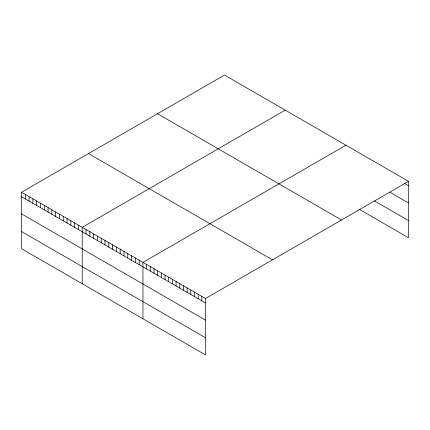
<?xml version="1.0" encoding="UTF-8"?>
<svg xmlns="http://www.w3.org/2000/svg" width="430" height="430" viewBox="0 0 430 430"><rect width="100%" height="100%" fill="white"/><g stroke="black" fill="none" stroke-linecap="round" stroke-linejoin="round"><path stroke-width="0.64" d="M205.524 320.113L205.524 298.506L21.5 192.264L21.5 248.68L205.524 354.927L205.524 320.113L21.5 213.866M21.5 192.264L224.476 75.073L408.5 181.32L408.5 237.736L359.077 209.206M285.203 110.134L82.227 227.325L82.227 283.741M345.93 145.195L142.953 262.386L142.953 318.802M205.524 298.506L408.5 181.32M404.818 183.653L408.5 185.776M390.096 192.301L408.5 202.922M374.326 200.858L408.5 220.59M157.493 113.746L341.517 219.993M88.483 153.591L272.507 259.838M21.5 196.72L205.524 302.967M21.5 231.533L205.524 337.776M201.842 296.383L201.842 300.839M198.16 294.26L198.16 298.716M194.484 292.131L194.484 296.592M190.802 290.008L190.802 294.464M187.12 287.885L187.12 292.341M183.438 285.756L183.438 290.218M179.761 283.633L179.761 288.089M176.08 281.51L176.08 285.966M172.398 279.382L172.398 283.843M168.721 277.259L168.721 281.714M165.039 275.135L165.039 279.591M161.357 273.007L161.357 277.468M157.676 270.884L157.676 275.34M153.999 268.761L153.999 273.217M150.317 266.632L150.317 271.094M146.635 264.509L146.635 268.965M139.159 260.193L139.159 264.649M135.364 258L135.364 262.461M131.569 255.812L131.569 260.268M127.774 253.619L127.774 258.075M123.98 251.426L123.98 255.888M120.185 249.239L120.185 253.695M116.385 247.046L116.385 251.502M112.59 244.853L112.59 249.314M108.795 242.66L108.795 247.121M105.001 240.472L105.001 244.928M101.206 238.279L101.206 242.735M97.411 236.086L97.411 240.547M93.616 233.899L93.616 238.354M89.816 231.705L89.816 236.161M86.021 229.512L86.021 233.974M78.432 225.132L78.432 229.588M74.637 222.939L74.637 227.4M70.843 220.751L70.843 225.207M67.048 218.558L67.048 223.014M63.253 216.365L63.253 220.826M59.453 214.178L59.453 218.633M55.658 211.985L55.658 216.44M51.863 209.792L51.863 214.253M48.069 207.604L48.069 212.06M44.274 205.411L44.274 209.867M40.479 203.218L40.479 207.679M36.684 201.025L36.684 205.486M32.884 198.837L32.884 203.293M29.089 196.644L29.089 201.1M25.295 194.451L25.295 198.913"/></g></svg>
